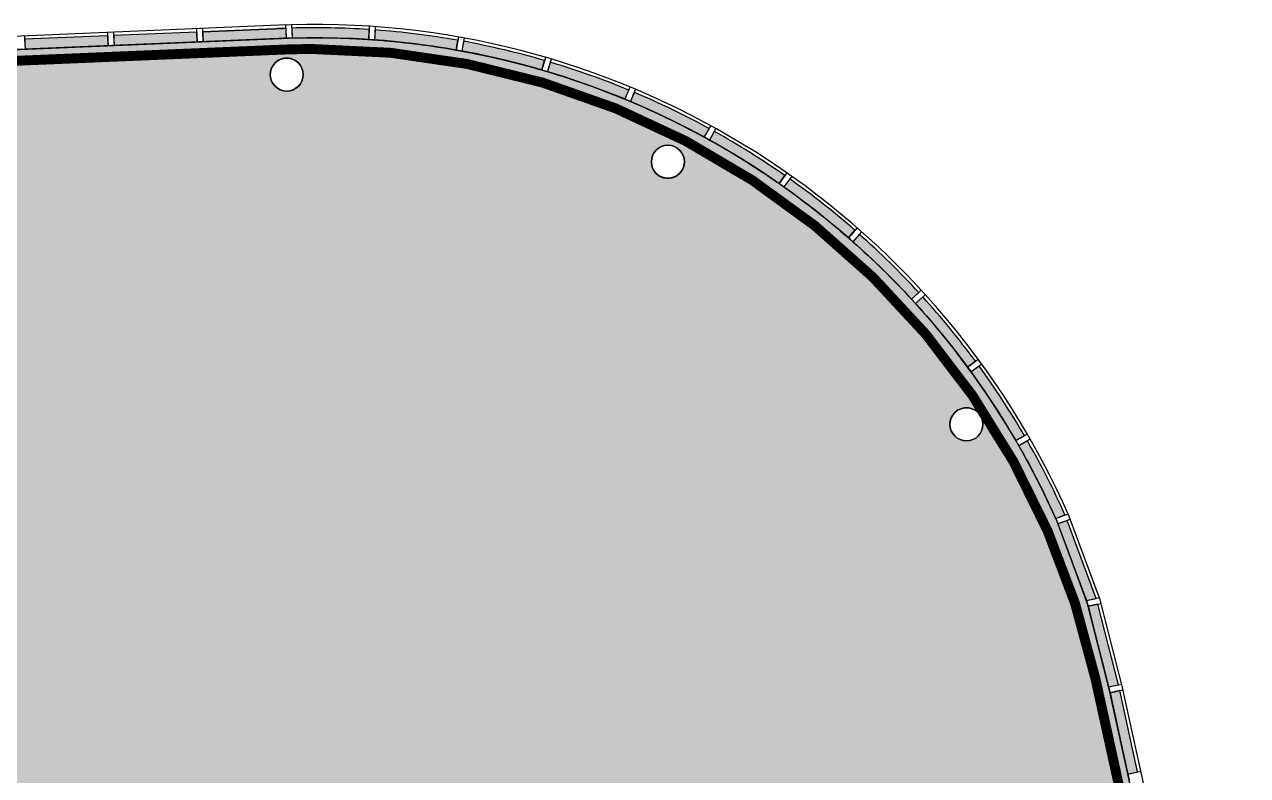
# Model space of a CAD drawing. Header units: metres. Extents: x -153 to -26, y 14 to 85.
# Drawn here: x -44.06 to -25.54, y 25.21 to 36.57 of the extents above; entities that cross this region are included whole.
import ezdxf

# ---------------------------------------------------------------- set-up
doc = ezdxf.new("R2010")
doc.units = ezdxf.units.M
doc.linetypes.add('AXES', pattern=[50.800000000000004, 31.75, -6.35, 6.35, -6.35])
for name, color, linetype in [('GEX_BAT_menuis_ext', 4, 'Continuous'), ('GEX_BAT_mur', 1, 'Continuous'), ('GEX_BAT_mur_bas', 150, 'Continuous')]:
    doc.layers.add(name, color=color, linetype=linetype)
for name, color, linetype, true_color in [('GEX_EDS_sdp_1-bureau', 1, 'AXES', 0xff0000), ('GEX_EDS_su_bureau', 7, 'Continuous', 0xffdf7f), ('GEX_EDS_sun_bureau', 7, 'Continuous', 0xffdf7f)]:
    doc.layers.add(name, color=color, linetype=linetype, true_color=true_color)

msp = doc.modelspace()

# ---------------------------------------------------------------- hatches: boundary and pattern name
at = {"layer": 'GEX_EDS_su_bureau', "ltscale": 0.05}
h = msp.add_hatch(color=256, dxfattribs=at)
edge = h.paths.add_edge_path()
edge.add_line((-41.35693851256099, 36.31214496140424), (-41.36323449121131, 36.4620127718038))
edge.add_line((-41.36323449121131, 36.4620127718038), (-40.26838138589579, 36.508007784171))
edge.add_ellipse((-39.65778957497643, 24.09108242726987), major_axis=(-12.43192896047978, 0), ratio=1, start_angle=272.05852650346, end_angle=272.81520385260967, ccw=False)
edge.add_line((-40.10434864340399, 36.51498852305235), (-40.09805254782659, 36.36511792935121))
edge.add_ellipse((-39.65778957501492, 24.09108242737865), major_axis=(12.2819289604244, 0), ratio=1, start_angle=92.0542876999032, end_angle=92.8176975516835)
edge.add_line((-40.26154806852935, 36.35816254737546), (-41.35693851256099, 36.31214496140424))
h = msp.add_hatch(color=256, dxfattribs=at)
edge = h.paths.add_edge_path()
edge.add_ellipse((-39.65778957500692, 24.09108242718042), major_axis=(-12.2819289606228, -3.009265538105056e-36), ratio=1, start_angle=266.2234095679996, end_angle=271.634412359684, ccw=False)
edge.add_line((-38.84882535105922, 36.34634072222087), (-38.84184789559139, 36.49620624181846))
edge.add_ellipse((-39.65778957496983, 24.09108242712791), major_axis=(12.4319289606219, 0), ratio=1, start_angle=86.23681539859118, end_angle=91.64371775530442)
edge.add_line((-40.01439139887497, 36.51789588920003), (-40.00809485676167, 36.36801466627662))
h = msp.add_hatch(color=256, dxfattribs=at)
edge = h.paths.add_edge_path()
edge.add_line((-67.07298085436335, 35.23180854277731), (-65.72544451541243, 35.28841883152403))
edge.add_line((-65.72544451541243, 35.28841883152403), (-65.63552382905506, 35.29219641871916))
edge.add_line((-65.63552382905506, 35.29219641871916), (-64.37663422005164, 35.34508263945099))
edge.add_line((-64.37663422005164, 35.34508263945099), (-64.28671353369427, 35.34886022664612))
edge.add_line((-64.28671353369427, 35.34886022664612), (-63.02782392469084, 35.40174644737721))
edge.add_line((-63.02782392469084, 35.40174644737721), (-62.93790323833348, 35.40552403457307))
edge.add_line((-62.93790323833348, 35.40552403457307), (-61.67901362933005, 35.45841025530416))
edge.add_line((-61.67901362933005, 35.45841025530416), (-61.5890929429727, 35.46218784250001))
edge.add_line((-61.5890929429727, 35.46218784250001), (-60.33020333396931, 35.51507406323184))
edge.add_line((-60.33020333396931, 35.51507406323184), (-40.17328799135979, 36.36187037202475))
edge.add_line((-40.17328799135979, 36.36187037202475), (-40.09804890355752, 36.36503118213428))
edge.add_line((-40.09804890355752, 36.36503118213428), (-40.06491987261686, 36.36612998294667))
edge.add_line((-40.06491987261686, 36.36612998294667), (-40.06492423345948, 36.36626146309153))
edge.add_ellipse((-39.65778957500682, 24.09108242718017), major_axis=(-12.28192896062304, 0), ratio=1, start_angle=259.9989826490205, end_angle=271.8996504555687, ccw=False)
edge.add_ellipse((-39.65778957500688, 24.09108242717983), major_axis=(-12.28192896062339, -3.009265538105056e-36), ratio=1, start_angle=241.3336506827738, end_angle=259.9989826490204, ccw=False)
edge.add_ellipse((-39.65778957465493, 24.09108242781645), major_axis=(-12.28192895989596, 0), ratio=1, start_angle=240.9137828456124, end_angle=241.3336506827898, ccw=False)
edge.add_ellipse((-39.65778957500591, 24.09108242718139), major_axis=(-12.28192896062156, 0), ratio=1, start_angle=235.1120807000552, end_angle=240.9137828456217, ccw=False)
edge.add_ellipse((-39.65778957547408, 24.0910824265159), major_axis=(-12.28192896143523, 0), ratio=1, start_angle=234.6921808478802, end_angle=235.11208070003931, ccw=False)
edge.add_ellipse((-39.65778957500603, 24.09108242718078), major_axis=(-12.28192896062213, 0), ratio=1, start_angle=228.8877207272487, end_angle=234.69218084786928, ccw=False)
edge.add_ellipse((-39.65778957487968, 24.09108242732545), major_axis=(-12.28192896043005, -3.009265538105056e-36), ratio=1, start_angle=228.4678596162941, end_angle=228.887720727249, ccw=False)
edge.add_ellipse((-39.65778957500542, 24.09108242718127), major_axis=(-12.28192896062135, 0), ratio=1, start_angle=222.6724337918949, end_angle=228.467859616301, ccw=False)
edge.add_ellipse((-39.65778957505829, 24.09108242713333), major_axis=(-12.28192896069272, 0), ratio=1, start_angle=222.252565954742, end_angle=222.6724337918922, ccw=False)
edge.add_ellipse((-39.65778957500764, 24.09108242717921), major_axis=(-12.28192896062438, 0), ratio=1, start_angle=216.0315350942256, end_angle=222.2525659547424, ccw=False)
edge.add_ellipse((-39.65778957500613, 24.09108242718029), major_axis=(-12.28192896062251, 0), ratio=1, start_angle=210.2389074924215, end_angle=216.0315350942257, ccw=False)
edge.add_ellipse((-39.65778957498031, 24.09108242719537), major_axis=(-12.28192896059262, -3.009265538105056e-36), ratio=1, start_angle=209.8190230314424, end_angle=210.2389074924214, ccw=False)
edge.add_ellipse((-39.65778957500727, 24.09108242717961), major_axis=(-12.28192896062385, 0), ratio=1, start_angle=204.0622421670202, end_angle=209.8190230314436, ccw=False)
edge.add_ellipse((-39.65778957474508, 24.09108242729632), major_axis=(-12.28192896033685, 0), ratio=1, start_angle=203.8189454750717, end_angle=204.0622421670218, ccw=False)
edge.add_line((-28.42195940650168, 29.05111261038519), (-28.40871971012231, 29.01555200556674))
edge.add_line((-28.40871971012231, 29.01555200556674), (-27.97680275925088, 27.8554628642286))
edge.add_line((-27.97680275925088, 27.8554628642286), (-27.95853546090372, 27.80639858367334))
edge.add_line((-27.95853546090372, 27.80639858367334), (-27.94918529413381, 27.76938614101222))
edge.add_line((-27.94918529413381, 27.76938614101222), (-27.63131275342739, 26.51109423286078))
edge.add_line((-27.63131275342739, 26.51109423286078), (-27.61997007156499, 26.45952809020169))
edge.add_line((-27.61997007156499, 26.45952809020169), (-27.34928678043945, 25.22894670081477))
edge.add_line((-27.34928678043945, 25.22894670081477), (-27.32995225964476, 25.14104803014427))
edge.add_line((-27.32995225964476, 25.14104803014427), (-27.05926896851922, 23.91046664075735))
edge.add_line((-27.05926896851922, 23.91046664075735), (-27.03993444772454, 23.82256797008685))
edge.add_line((-27.03993444772454, 23.82256797008685), (-26.769251156599, 22.59198658069992))
edge.add_line((-26.769251156599, 22.59198658069992), (-26.74991663580431, 22.50408791002943))
edge.add_line((-26.74991663580431, 22.50408791002943), (-25.89919772083833, 18.63654640052767))
edge.add_line((-25.89919772083833, 18.63654640052767), (-25.87986320004365, 18.54864772985718))
edge.add_line((-25.87986320004365, 18.54864772985718), (-25.78335534372063, 18.10990334923743))
edge.add_line((-25.78335534372063, 18.10990334923743), (-29.85607911631462, 17.93879592127927))
edge.add_line((-29.85607911631462, 17.93879592127927), (-29.86531434420757, 18.15859081992815))
edge.add_line((-29.86531434420757, 18.15859081992815), (-26.00379523285422, 18.32082336056977))
edge.add_line((-26.00379523285422, 18.32082336056977), (-27.84197692777489, 26.67736418715957))
edge.add_ellipse((-39.68875085233, 24.07143866076741), major_axis=(12.1300000110726, 0), ratio=1, start_angle=12.40573593796204, end_angle=92.4057358501847)
edge.add_line((-40.19791579269549, 36.19074768942593), (-67.0658452014037, 35.06195335035595))
edge.add_line((-67.0658452014037, 35.06195335035595), (-67.07298085436335, 35.23180854277731))
for points in [[(-44.05455910328256, 36.19881734555035), (-42.79566949427915, 36.25170356628217), (-42.80196547292341, 36.4015713765375), (-44.06085508192151, 36.34868515567948)], [(-42.70574880792177, 36.2554811534773), (-41.44685919891838, 36.30836737420911), (-41.45315517756832, 36.45823518459965), (-42.7120447865664, 36.40534896374164)], [(-28.40871971012231, 29.01555200556674), (-27.97680275925088, 27.8554628642286), (-27.8288596105079, 27.88800499329706), (-28.26814656895811, 29.06788929615712)], [(-27.94918529413381, 27.76938614101222), (-27.64042869479536, 26.54717949909049), (-27.49386081042332, 26.57941911985733), (-27.8026174097568, 27.80162576178015)], [(-27.61997007156499, 26.45952809020169), (-27.34928678043945, 25.22894670081477), (-27.20278899600756, 25.26117090213624), (-27.47347228714242, 26.49175229152111)]]:
    msp.add_hatch(color=256, dxfattribs=at).paths.add_polyline_path(points)
h = msp.add_hatch(color=256, dxfattribs=at)
edge = h.paths.add_edge_path()
edge.add_ellipse((-39.65778957500709, 24.09108242717803), major_axis=(-12.2819289606252, -3.009265538105056e-36), ratio=1, start_angle=259.9989826490209, end_angle=265.80344276965434, ccw=False)
edge.add_line((-37.52484022675657, 36.18638341853999), (-37.49903323113813, 36.33414694259609))
edge.add_ellipse((-39.65778957496963, 24.09108242712831), major_axis=(12.43192896062149, 3.009265538105056e-36), ratio=1, start_angle=80.000119172861, end_angle=85.8219184640832)
edge.add_line((-38.75204063223379, 36.48997256030846), (-38.7590192528526, 36.34008201497532))
h = msp.add_hatch(color=256, dxfattribs=at)
edge = h.paths.add_edge_path()
edge.add_ellipse((-39.65778957500685, 24.09108242717991), major_axis=(-12.28192896062331, -3.009265538105056e-36), ratio=1, start_angle=253.7836957850189, end_angle=259.5791215380723, ccw=False)
edge.add_line((-36.22788456813284, 35.88436571206788), (-36.18434946751043, 36.02791917317764))
edge.add_ellipse((-39.65778957496948, 24.09108242712802), major_axis=(12.43192896062174, 0), ratio=1, start_angle=73.77579794130462, end_angle=79.58532414506816)
edge.add_line((-37.4104564338302, 36.3181978447023), (-37.4362644211758, 36.17042864229823))
h = msp.add_hatch(color=256, dxfattribs=at)
edge = h.paths.add_edge_path()
edge.add_line((-98.61276718542379, 21.58113560557142), (-98.53641822255011, 19.76385302189028))
edge.add_line((-98.53641822255011, 19.76385302189028), (-94.56194883469156, 19.93329672971016))
edge.add_line((-94.56194883469156, 19.93329672971016), (-94.35166475535881, 14.92909138487526))
edge.add_line((-94.35166475535881, 14.92909138487526), (-88.21699503661317, 15.18659666072935))
edge.add_line((-88.21699503661317, 15.18659666072935), (-88.23883890055981, 15.70651467603783))
edge.add_line((-88.23883890055981, 15.70651467603783), (-81.12011811520176, 16.00566471290396))
edge.add_line((-81.12011811520176, 16.00566471290396), (-74.42602599568693, 16.28696650272232))
edge.add_line((-74.42602599568693, 16.28696650272232), (-69.03078757102332, 16.51368734840516))
edge.add_line((-69.03078757102332, 16.51368734840516), (-63.63554914640565, 16.74040819397715))
edge.add_line((-63.63554914640565, 16.74040819397715), (-58.24031072223226, 16.96712903962688))
edge.add_line((-58.24031072223226, 16.96712903962688), (-52.84506147632173, 17.1935923515132))
edge.add_line((-52.84506147632173, 17.1935923515132), (-44.75221466062447, 17.53393115281929))
edge.add_line((-44.75221466062447, 17.53393115281929), (-40.65576129955871, 17.70443778145948))
edge.add_line((-40.65576129955871, 17.70443778145948), (-37.95821071839769, 17.8194314770018))
edge.add_line((-37.95821071839769, 17.8194314770018), (-33.96166283786719, 17.98558850534064))
edge.add_line((-33.96166283786719, 17.98558850534064), (-32.56289703144223, 18.04436112101416))
edge.add_line((-32.56289703144223, 18.04436112101416), (-31.2641188871731, 18.10074012976148))
edge.add_line((-31.2641188871731, 18.10074012976148), (-29.86535308127368, 18.15951274543067))
edge.add_line((-29.86535308127368, 18.15951274543067), (-26.00379145056124, 18.32080616592221))
edge.add_line((-26.00379145056124, 18.32080616592221), (-27.84197692777497, 26.67736418715958))
edge.add_arc((-39.68875084350181, 24.07143867223353), 12.12999999998716, 12.4057358940253, 92.40573589412149)
edge.add_line((-40.19791579269558, 36.19074768942593), (-67.06584520140379, 35.06195335035596))
edge.add_line((-67.06584520140379, 35.06195335035596), (-67.0742548255755, 35.23175537594449))
edge.add_line((-67.0742548255755, 35.23175537594449), (-68.31188810338969, 35.17976213821541))
edge.add_line((-68.31188810338969, 35.17976213821541), (-68.30475145152454, 35.00988316836367))
edge.add_line((-68.30475145152454, 35.00988316836367), (-76.57424502153768, 34.66247969313952))
edge.add_line((-76.57424502153768, 34.66247969313952), (-76.42411168511846, 31.08895773457684))
edge.add_line((-76.42411168511846, 31.08895773457684), (-74.57715761030487, 31.16655146505011))
edge.add_line((-74.57715761030487, 31.16655146505011), (-74.45735964687228, 28.31573916276028))
edge.add_line((-74.45735964687228, 28.31573916276028), (-74.20831323407171, 22.38922290475224))
edge.add_line((-74.20831323407171, 22.38922290475224), (-81.0283792489033, 22.09445688339856))
edge.add_line((-81.0283792489033, 22.09445688339856), (-81.16147107839906, 25.26165227549721))
edge.add_line((-81.16147107839906, 25.26165227549721), (-82.87989636042482, 25.18943992849709))
edge.add_line((-82.87989636042482, 25.18943992849709), (-82.74679952045949, 22.02239212566893))
edge.add_line((-82.74679952045949, 22.02239212566893), (-83.04651884701069, 22.0093950551427))
edge.add_line((-83.04651884701069, 22.0093950551427), (-83.05489150464393, 22.208630329985))
edge.add_line((-83.05489150464393, 22.208630329985), (-84.05400973141707, 22.16664498817266))
edge.add_line((-84.05400973141707, 22.16664498817266), (-84.04565381527058, 21.96780854803406))
edge.add_line((-84.04565381527058, 21.96780854803406), (-93.83707026079132, 21.55631769869632))
edge.add_line((-93.83707026079132, 21.55631769869632), (-96.33486650406816, 21.45137043585913))
edge.add_line((-96.33486650406816, 21.45137043585913), (-96.34432677484637, 21.6764982417358))
edge.add_line((-96.34432677484637, 21.6764982417358), (-98.61276718542379, 21.58113560557142))
h.paths.add_polyline_path([(-64.00906231321633, 29.05548079107737), (-63.74771549641989, 22.82095612262476), (-47.58137852547908, 23.49863725738589), (-47.84330876583016, 29.73313746382246), (-51.43011168263062, 29.58278128504819), (-51.42173518403295, 29.38295677663788), (-52.42083090138575, 29.34107540818251), (-52.42923421738282, 29.54089879249501), (-57.0131755000157, 29.34874329608812), (-57.0006475099306, 29.04900499217701), (-57.99977006087215, 29.00712249894783), (-58.01238444945238, 29.30716414986555)], flags=16)
edge = h.paths.add_edge_path(flags=16)
edge.add_arc((-39.60788386863226, 24.20159853178961), 0.3500000000000014, 0, 180)
edge.add_arc((-39.60788386863226, 24.20159853178961), 0.3500000000000014, 180, 360)
edge = h.paths.add_edge_path(flags=16)
edge.add_arc((-34.44747496955961, 24.4267319444058), 0.349999999999973, 0, 180)
edge.add_arc((-34.44747496955961, 24.4267319444058), 0.349999999999973, 180, 360)
edge = h.paths.add_edge_path(flags=16)
edge.add_arc((-34.31723509733781, 34.49509548988262), 0.25, 179.9999999999984, 360.0000000000016)
edge.add_arc((-34.31723509733781, 34.49509548988262), 0.25, 1.628443996909321e-12, 179.9999999999984)
edge = h.paths.add_edge_path(flags=16)
edge.add_arc((-27.79974590784605, 24.68369900892208), 0.2500000000000036, 0, 180)
edge.add_arc((-27.79974590784605, 24.68369900892208), 0.2500000000000036, 180, 360)
edge = h.paths.add_edge_path(flags=16)
edge.add_arc((-29.79441679286599, 30.52190533757749), 0.25, 180.0000000000008, 359.9999999999992)
edge.add_arc((-29.79441679286599, 30.52190533757749), 0.25, 359.9999999999992, 540.0000000000008)
edge = h.paths.add_edge_path(flags=16)
edge.add_arc((-71.97511651616901, 22.87418178258306), 0.25, 180.0000000000008, 359.9999999999992)
edge.add_arc((-71.97511651616901, 22.87418178258306), 0.25, 359.9999999999992, 540.0000000000008)
edge = h.paths.add_edge_path(flags=16)
edge.add_arc((-72.2035144366978, 28.30938500721908), 0.25, 179.9999999999862, 360.0000000000138)
edge.add_arc((-72.2035144366978, 28.30938500721908), 0.25, 1.384177397372923e-11, 179.9999999999862)
edge = h.paths.add_edge_path(flags=16)
edge.add_arc((-40.09029050720616, 35.81427336427345), 0.25, 180.0000000000016, 359.9999999999984)
edge.add_arc((-40.09029050720616, 35.81427336427345), 0.25, 359.9999999999984, 540.0000000000016)
edge = h.paths.add_edge_path(flags=16)
edge.add_arc((-48.18524741291515, 35.52414800724801), 0.1999999999999957, 180, 360)
edge.add_arc((-48.18524741291515, 35.52414800724801), 0.1999999999999886, 0, 180)
edge = h.paths.add_edge_path(flags=16)
edge.add_arc((-64.37097497654443, 34.84427792088526), 0.2000000000000028, 180, 360)
edge.add_arc((-64.37097497654443, 34.84427792088528), 0.2000000000000028, 359.999999999996, 540.0000000000041)
edge = h.paths.add_edge_path(flags=16)
edge.add_arc((-56.27811119475161, 35.18421296379294), 0.1999999999999957, 179.999999999998, 360.000000000002)
edge.add_arc((-56.27811119475161, 35.18421296379295), 0.1999999999999957, 0, 180)
edge = h.paths.add_edge_path(flags=16)
edge.add_arc((-72.46379903480789, 34.50390509601245), 0.2000000000000028, 180.0000000000082, 359.9999999999918)
edge.add_arc((-72.46379903480789, 34.50390509601247), 0.2000000000000028, 359.9999999999837, 540.0000000000163)
h = msp.add_hatch(color=256, dxfattribs=at)
edge = h.paths.add_edge_path()
edge.add_ellipse((-39.65778957500637, 24.09108242718126), major_axis=(-12.28192896062188, -3.009265538105056e-36), ratio=1, start_angle=247.548937618144, end_angle=253.3638220327814, ccw=False)
edge.add_line((-34.96739230573463, 35.44211552774838), (-34.91033608859261, 35.58084060894517))
edge.add_ellipse((-39.65778957496791, 24.09108242713193), major_axis=(12.43192896061755, 0), ratio=1, start_angle=67.55007414202859, end_angle=73.36099058415856)
edge.add_line((-36.09802148726496, 36.00245971288746), (-36.14155414213091, 35.85891431646118))
h = msp.add_hatch(color=256, dxfattribs=at)
edge = h.paths.add_edge_path()
edge.add_ellipse((-39.65778957500643, 24.09108242718069), major_axis=(-12.28192896062242, 0), ratio=1, start_angle=241.3336506827738, end_angle=247.1290765071965, ccw=False)
edge.add_line((-33.76604688534619, 34.86759146641092), (-33.69258710502051, 34.9983835220122))
edge.add_ellipse((-39.65778957497096, 24.09108242712408), major_axis=(12.43192896062597, 0), ratio=1, start_angle=61.32575291047417, end_angle=67.13527911423573)
edge.add_line((-34.82728067190373, 35.54617044160214), (-34.88433908163732, 35.40744002939219))
h = msp.add_hatch(color=256, dxfattribs=at)
edge = h.paths.add_edge_path()
edge.add_ellipse((-39.65778957500591, 24.09108242718139), major_axis=(-12.28192896062156, 0), ratio=1, start_angle=235.1120807000552, end_angle=240.9137828456217, ccw=False)
edge.add_line((-32.63285864016848, 34.16561092009453), (-32.54481730517241, 34.28708572111759))
edge.add_ellipse((-39.65778957496995, 24.09108242712631), major_axis=(12.43192896062352, 0), ratio=1, start_angle=55.09946381767346, end_angle=60.91095139703209)
edge.add_line((-33.61377905406349, 34.95491206980581), (-33.68723470758107, 34.82412736181313))
h = msp.add_hatch(color=256, dxfattribs=at)
edge = h.paths.add_edge_path()
edge.add_ellipse((-39.65778957500481, 24.09108242718242), major_axis=(-12.28192896062008, -3.009265538105056e-36), ratio=1, start_angle=228.887720727248, end_angle=234.6921808478695, ccw=False)
edge.add_line((-31.58197017202137, 33.34456393222226), (-31.48352545872481, 33.45773945297374))
edge.add_ellipse((-39.65778957497253, 24.09108242712306), major_axis=(12.43192896062767, 3.009265538105056e-36), ratio=1, start_angle=48.8888572511799, end_angle=54.6846314342891)
edge.add_line((-32.4711833709993, 34.23531965577197), (-32.5592154092443, 34.1138576819168))
h = msp.add_hatch(color=256, dxfattribs=at)
edge = h.paths.add_edge_path()
edge.add_ellipse((-39.65778957500547, 24.09108242718115), major_axis=(-12.28192896062147, 0), ratio=1, start_angle=222.6724337918951, end_angle=228.4678596163012, ccw=False)
edge.add_line((-30.62761446010336, 32.41584767239708), (-30.51616691095178, 32.51625855292328))
edge.add_ellipse((-39.65778957496953, 24.09108242712676), major_axis=(12.43192896062291, 0), ratio=1, start_angle=42.66453601962224, end_angle=48.47406222338531)
edge.add_line((-31.41592998206458, 33.39831660989101), (-31.51437847845547, 33.28513673996062))
h = msp.add_hatch(color=256, dxfattribs=at)
edge = h.paths.add_edge_path()
edge.add_ellipse((-39.65778957500731, 24.09108242717947), major_axis=(-12.28192896062396, 0), ratio=1, start_angle=216.4514349464124, end_angle=222.2525659547426, ccw=False)
edge.add_line((-29.77868791688137, 31.38828253559275), (-29.77863627608873, 31.38831924275391))
edge.add_line((-29.77863627608873, 31.38831924275391), (-29.65640753268694, 31.47520153005855))
edge.add_ellipse((-39.65778957496991, 24.09108242712632), major_axis=(12.43192896062349, 0), ratio=1, start_angle=36.43881806405322, end_angle=42.24973450618129)
edge.add_line((-30.45541166619413, 32.44985617128667), (-30.56685295446876, 32.34945093162177))
h = msp.add_hatch(color=256, dxfattribs=at)
edge = h.paths.add_edge_path()
edge.add_ellipse((-39.65778957500613, 24.09108242718029), major_axis=(-12.28192896062251, 0), ratio=1, start_angle=210.2389074924215, end_angle=216.0315350942257, ccw=False)
edge.add_line((-29.04702559602043, 30.27634448921434), (-28.91626706136571, 30.34988037655102))
edge.add_ellipse((-39.6577895749709, 24.09108242712574), major_axis=(12.43192896062462, 3.009265538105056e-36), ratio=1, start_angle=30.22821149756071, end_angle=36.02398568066943)
edge.add_line((-29.60320770449055, 31.40259670884777), (-29.72547517645132, 31.31568689261913))
h = msp.add_hatch(color=256, dxfattribs=at)
edge = h.paths.add_edge_path()
edge.add_ellipse((-39.65778957500798, 24.09108242717927), major_axis=(-12.28192896062463, -3.009265538105056e-36), ratio=1, start_angle=204.0622421670203, end_angle=209.8190230314434, ccw=False)
edge.add_line((-28.44312255809306, 29.09877877316018), (-28.30226850250921, 29.15122065200611))
edge.add_ellipse((-39.65778957497024, 24.09108242712622), major_axis=(12.4319289606238, 0), ratio=1, start_angle=24.01824962608166, end_angle=29.81339395486243)
edge.add_line((-28.87123570209251, 30.27194913249235), (-29.00198305956781, 30.1984195309695))
at = {"layer": 'GEX_EDS_sun_bureau', "ltscale": 0.05}
h = msp.add_hatch(color=256, dxfattribs=at)
edge = h.paths.add_edge_path()
edge.add_arc((-39.68875285358405, 24.07145594701348), 12.12999999998718, 12.405735896371198, 92.4057358964672, ccw=False)
edge.add_line((-27.84197893796389, 26.6773814624246), (-26.00379346040802, 18.32082344126246))
edge.add_line((-26.00379346040802, 18.32082344126246), (-29.8653530820268, 18.15951274539901))
edge.add_line((-29.8653530820268, 18.15951274539901), (-29.85652925893538, 17.94950914373694))
edge.add_line((-29.85652925893538, 17.94950914373694), (-25.78335156123808, 18.10988615702033))
edge.add_line((-25.78335156123808, 18.10988615702033), (-27.63131275343122, 26.51109423294641))
edge.add_line((-27.63131275343122, 26.51109423294641), (-27.95853546090754, 27.80639858375896))
edge.add_line((-27.95853546090754, 27.80639858375896), (-28.42195940650552, 29.05111261047084))
edge.add_arc((-39.6577895750107, 24.09108242726545), 12.28192896062339, 23.81894547507575, 92.81769755167569)
edge.add_line((-40.26154806853324, 36.35816254746108), (-67.07298085370998, 35.23180852722457))
edge.add_line((-67.07298085370998, 35.23180852722457), (-67.0658452014263, 35.061953350355))
edge.add_line((-67.0658452014263, 35.061953350355), (-40.19791780327398, 36.19076496418506))
h = msp.add_hatch(color=256, dxfattribs=at)
edge = h.paths.add_edge_path()
edge.add_line((-98.51340976090492, 21.58536922806871), (-96.34432677484628, 21.67649824173579))
edge.add_line((-96.34432677484628, 21.67649824173579), (-96.33486650406807, 21.45137043585912))
edge.add_line((-96.33486650406807, 21.45137043585912), (-93.83707026079124, 21.55631769869631))
edge.add_line((-93.83707026079124, 21.55631769869631), (-82.7467995204594, 22.02239212566892))
edge.add_line((-82.7467995204594, 22.02239212566892), (-82.87568793959073, 25.08952852139011))
edge.add_line((-82.87568793959073, 25.08952852139011), (-81.1572725442704, 25.16174045302209))
edge.add_line((-81.1572725442704, 25.16174045302209), (-81.02837924890322, 22.09445688339855))
edge.add_line((-81.02837924890322, 22.09445688339855), (-74.20831323407162, 22.38922290475223))
edge.add_line((-74.20831323407162, 22.38922290475223), (-74.45735964687219, 28.31573916276026))
edge.add_line((-74.45735964687219, 28.31573916276026), (-74.57715761030478, 31.16655146505008))
edge.add_line((-74.57715761030478, 31.16655146505008), (-76.32420531849334, 31.09315510369314))
edge.add_line((-76.32420531849334, 31.09315510369314), (-76.47433865491256, 34.66667706225583))
edge.add_line((-76.47433865491256, 34.66667706225583), (-68.30475145152445, 35.00988316836366))
edge.add_line((-68.30475145152445, 35.00988316836366), (-68.3118881033896, 35.17976213821541))
edge.add_line((-68.3118881033896, 35.17976213821541), (-67.0729808692075, 35.23180889612389))
edge.add_line((-67.0729808692075, 35.23180889612389), (-67.0658452014037, 35.06195335035594))
edge.add_line((-67.0658452014037, 35.06195335035594), (-40.19791579269549, 36.19074768942593))
edge.add_arc((-39.68875084350175, 24.07143867223351), 12.12999999998718, 12.405735894025383, 92.40573589412139, ccw=False)
edge.add_line((-27.84197692777489, 26.67736418715958), (-26.00379145056116, 18.32080616592219))
edge.add_line((-26.00379145056116, 18.32080616592219), (-29.8653530812736, 18.15951274543066))
edge.add_line((-29.8653530812736, 18.15951274543066), (-31.26411888717302, 18.10074012976147))
edge.add_line((-31.26411888717302, 18.10074012976147), (-32.56289703144215, 18.04436112101414))
edge.add_line((-32.56289703144215, 18.04436112101414), (-33.96166283786711, 17.98558850534063))
edge.add_line((-33.96166283786711, 17.98558850534063), (-37.95821071839761, 17.81943147700178))
edge.add_line((-37.95821071839761, 17.81943147700178), (-40.65576129955863, 17.70443778145946))
edge.add_line((-40.65576129955863, 17.70443778145946), (-44.75221466062445, 17.53393115281928))
edge.add_line((-44.75221466062445, 17.53393115281928), (-52.84506147632165, 17.19359235151319))
edge.add_line((-52.84506147632165, 17.19359235151319), (-58.24031072223217, 16.96712903962687))
edge.add_line((-58.24031072223217, 16.96712903962687), (-63.63554914640557, 16.74040819397713))
edge.add_line((-63.63554914640557, 16.74040819397713), (-69.03078757102324, 16.51368734840514))
edge.add_line((-69.03078757102324, 16.51368734840514), (-74.42602599568684, 16.28696650272231))
edge.add_line((-74.42602599568684, 16.28696650272231), (-81.12011811520168, 16.00566471290395))
edge.add_line((-81.12011811520168, 16.00566471290395), (-88.23883890055973, 15.70651467603781))
edge.add_line((-88.23883890055973, 15.70651467603781), (-88.21699503661308, 15.18659666072933))
edge.add_line((-88.21699503661308, 15.18659666072933), (-94.26162969666177, 14.93287064336661))
edge.add_line((-94.26162969666177, 14.93287064336661), (-94.47574176515874, 20.028190321556))
edge.add_line((-94.47574176515874, 20.028190321556), (-98.44088878719546, 19.85920097774205))
edge.add_line((-98.44088878719546, 19.85920097774205), (-98.51340976090492, 21.58536922806871))
h.paths.add_polyline_path([(-64.00906231321625, 29.05548079107734), (-47.84330876583007, 29.73313746382245), (-47.581378525479, 23.49863725738588), (-63.74771549641981, 22.82095612262475)], flags=16)
edge = h.paths.add_edge_path(flags=16)
edge.add_arc((-72.4637990348078, 34.50390509601244), 0.2000000000000028, 0, 180)
edge.add_arc((-72.4637990348078, 34.50390509601244), 0.2000000000000028, 180, 360)
edge = h.paths.add_edge_path(flags=16)
edge.add_arc((-64.37097497654435, 34.84427792088525), 0.2000000000000028, 0, 180)
edge.add_arc((-64.37097497654435, 34.84427792088525), 0.2000000000000028, 180, 360)
edge = h.paths.add_edge_path(flags=16)
edge.add_arc((-56.27811119475152, 35.18421296379293), 0.1999999999999957, 0, 180)
edge.add_arc((-56.27811119475152, 35.18421296379293), 0.1999999999999957, 180, 360)
edge = h.paths.add_edge_path(flags=16)
edge.add_arc((-48.18524741291506, 35.524148007248), 0.1999999999999957, 0, 180)
edge.add_arc((-48.18524741291506, 35.524148007248), 0.1999999999999957, 180, 360)
edge = h.paths.add_edge_path(flags=16)
edge.add_arc((-71.97511651616892, 22.87418178258306), 0.25, 0, 180)
edge.add_arc((-71.97511651616892, 22.87418178258306), 0.25, 180, 360)
edge = h.paths.add_edge_path(flags=16)
edge.add_arc((-72.20351443669772, 28.30938500721906), 0.25, 0, 180)
edge.add_arc((-72.20351443669772, 28.30938500721906), 0.25, 180, 360)
edge = h.paths.add_edge_path(flags=16)
edge.add_arc((-34.31723509733772, 34.49509548988262), 0.25, 0, 180)
edge.add_arc((-34.31723509733772, 34.49509548988262), 0.25, 180, 360)
edge = h.paths.add_edge_path(flags=16)
edge.add_arc((-40.09029050720608, 35.81427336427343), 0.25, 0, 180)
edge.add_arc((-40.09029050720608, 35.81427336427343), 0.25, 180, 360)
edge = h.paths.add_edge_path(flags=16)
edge.add_arc((-29.7944167928659, 30.52190533757748), 0.25, 0, 180)
edge.add_arc((-29.7944167928659, 30.52190533757748), 0.25, 180, 360)
edge = h.paths.add_edge_path(flags=16)
edge.add_arc((-27.79974590784596, 24.68369900892205), 0.2500000000000039, 0, 360)
edge = h.paths.add_edge_path(flags=16)
edge.add_arc((-34.44747496955952, 24.42673194440579), 0.3499999999999727, 0, 360)
edge = h.paths.add_edge_path(flags=16)
edge.add_arc((-39.60788386863217, 24.20159853178959), 0.3500000000000014, 0, 360)

# ---------------------------------------------------------------- linework, layer by layer
at = {"layer": 'GEX_BAT_menuis_ext'}
for p, q in [((-40.09270682576989, 36.56543201189457, 2.22712377625217e-06), (-64.29510817180086, 35.54868397161229, 2.22712377625217e-06)), ((-41.36533315066752, 36.51196870636863, 2.228178763122796e-06), (-41.45525383702453, 36.50819111916449, 2.228178763122796e-06)), ((-41.45525383701907, 36.50819111903461, 2.22565422106936e-06), (-41.4468591989183, 36.30836737420733, 2.225513556152658e-06)), ((-41.36533315066168, 36.51196870622969, 2.22565422106936e-06), (-41.35693851256092, 36.31214496140241, 2.225513556152658e-06)), ((-40.26838138589579, 36.508007784171, 2.22712377625217e-06), (-41.36323449121131, 36.4620127718038, 2.22712377625217e-06)), ((-40.01649024324282, 36.56785622535249, 2.228178216658113e-06), (-40.10644354166374, 36.56485492709144, 2.228178216658113e-06)), ((-40.01649024323698, 36.56785622521355, 2.225653674604676e-06), (-40.00809485676167, 36.36801466627662, 2.225512997147821e-06)), ((-38.83952208402373, 36.54616126635138, 2.231145261201076e-06), (-38.84892186655345, 36.34426771082597, 2.215589495074713e-06)), ((-38.74971443851058, 36.53993579298277, 2.23097341058238e-06), (-38.7590192528526, 36.34008201497529, 2.215574807976844e-06)), ((-44.06295374138328, 36.39864109037652, 2.225548722382297e-06), (-44.05455910328251, 36.19881734554924, 2.225408057465595e-06)), ((-42.80196547292341, 36.4015713765375, 2.22712377625217e-06), (-44.06085508192151, 36.34868515567948, 2.22712377625217e-06)), ((-42.71414344602833, 36.45530489844241, 2.228073264435734e-06), (-42.80406413238534, 36.45152731123827, 2.228073264435734e-06)), ((-42.80406413237988, 36.45152731110839, 2.225548722382297e-06), (-42.79566949427911, 36.25170356628111, 2.225408057465595e-06)), ((-42.71414344602249, 36.45530489830347, 2.225548722382297e-06), (-42.70574880792172, 36.25548115347619, 2.225408057465595e-06)), ((-41.45315517756832, 36.45823518459965, 2.227123776252171e-06), (-42.71204478656639, 36.40534896374164, 2.227123776252171e-06)), ((-37.49051177295659, 36.38293839083821, 2.221463040262747e-06), (-37.52492241727214, 36.18591281900157, 2.221463040262747e-06)), ((-37.40185377686025, 36.36745421413484, 2.221448634591983e-06), (-37.43626442117581, 36.1704286422982, 2.221448634591983e-06)), ((-36.16983778228999, 36.07577027746237, 2.228398286224461e-06), (-36.22788456813284, 35.88436571206788, 2.228398286224461e-06)), ((-36.08351127506403, 36.05030596000991, 2.228384367864583e-06), (-36.1415541421309, 35.8589143164612, 2.228384367864583e-06)), ((-34.8914961517196, 35.62664756747425, 2.221862812470182e-06), (-34.9675740192505, 35.44167371398107, 2.221862812470182e-06)), ((-34.80826121410643, 35.59241388288536, 2.221849423423273e-06), (-34.88433908163732, 35.40744002939219, 2.221849423423273e-06)), ((-33.66776401405036, 35.04257999360483, 2.227808916198779e-06), (-33.76604688534619, 34.86759146641092, 2.227808916198779e-06)), ((-33.58929383947061, 34.99850696669012, 2.227796374746302e-06), (-33.68723470758107, 34.82412736181313, 2.227796374746302e-06)), ((-32.51547027087103, 34.32757721471587, 2.217451213186209e-06), (-32.63285864016848, 34.16561092009453, 2.217451213186209e-06)), ((-32.44183938594415, 34.27580694218075, 2.217439648061841e-06), (-32.55921540924431, 34.11385768191679, 2.217439648061841e-06)), ((-31.45101905930637, 33.49510995829336, 2.222363001356085e-06), (-31.58197017202137, 33.34456393222226, 2.222363001356085e-06)), ((-31.38311383750649, 33.43604320916739, 2.222352292359878e-06), (-31.51437847845548, 33.28513673996062, 2.222352292359878e-06)), ((-30.62761446010336, 32.41584767239708, 2.232044088132255e-06), (-30.47850721964372, 32.55018879897512, 2.227133177361569e-06)), ((-30.56685295446876, 32.34945093162177, 2.232017598113015e-06), (-30.41826457503264, 32.48332458006647, 2.22712377625217e-06)), ((-29.61459473717474, 31.50492278229102, 2.222607307535559e-06), (-29.7776179946538, 31.38904305466365, 2.222607307535559e-06)), ((-29.56245191897225, 31.4315666202465, 2.222599276906867e-06), (-29.72547517645131, 31.31568689261913, 2.222599276906867e-06)), ((-28.87268096573101, 30.37439229255331, 2.227153792784395e-06), (-29.04702559602043, 30.27634448921434, 2.231617681656794e-06)), ((-28.82765327247316, 30.29645898680366, 2.227123776252171e-06), (-29.00198305956782, 30.1984195309695, 2.231587285082053e-06)), ((-28.44312255809306, 29.09877877316018, 2.227170290915949e-06), (-28.25531865547122, 29.16870071802193, 2.227128915235519e-06)), ((-27.76729877110593, 27.86595951570536, 2.22712377625217e-06), (-28.2365900568279, 29.12643267758988, 2.22712377625217e-06)), ((-28.40871971012231, 29.01555200556674, 2.227165069745255e-06), (-28.22128885523994, 29.08533505968604, 2.22712377625217e-06)), ((-27.8288596105079, 27.88800499329706, 2.22713133723686e-06), (-28.26814656895811, 29.06788929615713, 2.227124022483187e-06)), ((-27.97680275925088, 27.8554628642286, 2.227442356179052e-06), (-27.7795452275858, 27.89885236965492, 2.227404023552272e-06)), ((-27.94918529413381, 27.76938614101222, 2.227438186241894e-06), (-27.75376144828981, 27.81237230203789, 2.227400209951289e-06)), ((-27.49386081042332, 26.57941911985733, 2.227131842667939e-06), (-27.8026174097568, 27.80162576178015, 2.227131842667939e-06)), ((-27.4366468776963, 26.55708080295228, 2.22712377625217e-06), (-27.76729877110593, 27.86595951570536, 2.22712377625217e-06)), ((-27.63930459242027, 26.54742676085886, 2.227394724465775e-06), (-27.4439742131209, 26.59039236263332, 2.22735676633832e-06)), ((-27.61997007162492, 26.45952809018851, 2.227392164135158e-06), (-27.42463969232556, 26.50249369196297, 2.227354206007703e-06)), ((-25.53681705917424, 17.9200673845405, 2.22712377625217e-06), (-27.4366468776963, 26.55708080295228, 2.22712377625217e-06)), ((-27.20278899600756, 25.26117090213623, 2.227130634864221e-06), (-27.47347228714242, 26.49175229152111, 2.227131792046901e-06)), ((-27.34928678049007, 25.22894670080363, 2.227356319506519e-06), (-27.1539564011907, 25.27191230257809, 2.227318361379064e-06))]:
    msp.add_line(p, q, dxfattribs=at)
for points, elevation in [([(-40.10644354165829, 36.56485492696157), (-40.0980489035576, 36.36503118213606), (-61.5890929429727, 35.46218784250001)], 2.224353070594969e-06), ([(-41.35693851256093, 36.31214496140246), (-41.4468591989183, 36.30836737420733)], 2.225408057465595e-06), ([(-40.00810554916984, 36.36801436117889), (-40.09804890355752, 36.36503118213428)], 2.225408057465595e-06), ([(-44.05455910328252, 36.19881734554929), (-44.1444797896399, 36.19503975835416)], 2.225302558778533e-06), ([(-42.70574880792174, 36.25548115347624), (-42.79566949427911, 36.25170356628111)], 2.225302558778533e-06)]:
    msp.add_lwpolyline(points, dxfattribs=dict(at, elevation=elevation))
at = {"layer": 'GEX_BAT_menuis_ext', "elevation": 2.224353070594969e-06}
msp.add_lwpolyline([(-27.09850865588766, 18.05463299667964), (-25.78335156123425, 18.10988615693471), (-27.63131275342739, 26.51109423286078), (-27.95853546090372, 27.80639858367334), (-28.42195940650169, 29.05111261038521, 0.3105022833891998), (-40.26154806852943, 36.35816254737546, 0.3105022833891998)], format="xyb", dxfattribs=at)
at = {"layer": 'GEX_BAT_menuis_ext'}
for radius, start, end in [(12.43192896062337, 92.05852650346648, 92.81520385260745), (12.48192896062337, 23.79160456633026, 91.64676984877408), (12.43192896062337, 86.23681539859152, 91.64371775530411), (12.43192896062337, 80.0001191728615, 85.82191846408283), (12.43192896062337, 73.775797941305, 79.58532414506777), (12.43192896062337, 67.55007414202997, 73.36099058415721), (12.43192896062337, 61.32575291047343, 67.13527911423623), (12.43192896062337, 55.0994638176735, 60.91095139703219), (12.43192896062337, 48.88885725117897, 54.68463143429016), (12.43192896062337, 42.66453601962233, 48.47406222338518), (12.43192896062337, 36.43881806405297, 42.24973450618108), (12.43192896062337, 30.2282114975604, 36.02398568066971), (12.43192896062337, 24.01824962608152, 29.81339395486249)]:
    msp.add_arc((-39.65778957496985, 24.09108242712643, 2.22712377625217e-06), radius, start, end, dxfattribs=at)
at = {"layer": 'GEX_BAT_mur'}
for centre, radius in [((-40.09029050720608, 35.81427336427343, 2.220042025345046e-06), 0.2499999999999999), ((-34.31723509733772, 34.49509548988262, 2.218961586001216e-06), 0.25), ((-29.7944167928659, 30.52190533757749, 2.217889845628009e-06), 0.25)]:
    msp.add_circle(centre, radius, dxfattribs=at)
at = {"layer": 'GEX_BAT_mur_bas', "ltscale": 0.2}
for p, q in [((-67.0658452014263, 35.061953350355, 2.216474713846847e-06), (-40.19791579269549, 36.19074768942593, 2.21649548499782e-06)), ((-27.84197692777489, 26.67736418715958, 2.21649548499782e-06), (-26.00379145056116, 18.32080616592219, 2.21649548499782e-06))]:
    msp.add_line(p, q, dxfattribs=at)
msp.add_arc((-39.68875084350174, 24.0714386722335, 2.21649548499782e-06), 12.12999999998718, 12.40573589402538, 92.40573589412143, dxfattribs=at)
at = {"layer": 'GEX_EDS_sdp_1-bureau', "ltscale": 0.05, "const_width": 0.15, "elevation": 2.237492051347864e-06}
msp.add_lwpolyline([(-88.23883443882849, 15.70650474924408), (-26.00379134349396, 18.32080567907821), (-27.84197692777489, 26.67736418715958, 0.3521274592213859), (-39.68875084350175, 36.20143867222068, 0.01165277333085898), (-40.27234996259909, 36.18762050863707), (-78.69092991021006, 34.57355205994877)], format="xyb", dxfattribs=at)
at = {"layer": 'GEX_EDS_su_bureau', "ltscale": 0.05}
for points in [[(-41.35693851256099, 36.31214496140424), (-41.36323449121131, 36.4620127718038), (-40.26838138589579, 36.508007784171, -0.003301639776230723), (-40.10434864340399, 36.51498852305235), (-40.09805254782659, 36.36511792935121, 0.003331016183748359), (-40.26154806852935, 36.35816254737546)], [(-40.00809485676167, 36.36801466627662, -0.02361434158054694), (-38.84882535105922, 36.34634072222087), (-38.84184789559139, 36.49620624181846, 0.02359644008837693), (-40.01439139887497, 36.51789588920003)], [(-38.7590192528526, 36.34008201497532, -0.02533215171452291), (-37.52484022675657, 36.18638341853999), (-37.49903323113813, 36.33414694259609, 0.02540785681390596), (-38.75204063223379, 36.48997256030846)], [(-37.4362644211758, 36.17042864229823, -0.02529270659242798), (-36.22788456813284, 35.88436571206788), (-36.18434946751043, 36.02791917317764, 0.02535427086975287), (-37.4104564338302, 36.3181978447023)], [(-40.34029050720616, 35.81427336427345, 0.9999999999999821), (-39.84029050720616, 35.81427336427345, 1.000000000000018)], [(-36.14155414213091, 35.85891431646118, -0.02537766551838964), (-34.96739230573463, 35.44211552774838), (-34.91033608859261, 35.58084060894517, 0.02536034082939809), (-36.09802148726496, 36.00245971288746)], [(-34.88433908163732, 35.40744002939219, -0.02529270690403309), (-33.76604688534619, 34.86759146641092), (-33.69258710502051, 34.9983835220122, 0.02535427086975276), (-34.82728067190373, 35.54617044160214)], [(-33.68723470758107, 34.82412736181313, -0.02532011005939195), (-32.63285864016848, 34.16561092009453), (-32.54481730517241, 34.28708572111759, 0.02536283448860643), (-33.61377905406349, 34.95491206980581)], [(-34.56723509733781, 34.49509548988263, 1.00000000000002), (-34.06723509733781, 34.49509548988263, 0.9999999999999795)], [(-32.5592154092443, 34.1138576819168, -0.02533215171446081), (-31.58197017202137, 33.34456393222226), (-31.48352545872481, 33.45773945297374, 0.02529422787799309), (-32.4711833709993, 34.23531965577197)], [(-31.51437847845547, 33.28513673996062, -0.02529270690395794), (-30.62761446010336, 32.41584767239708), (-30.51616691095178, 32.51625855292328, 0.02535427086975315), (-31.41592998206458, 33.39831660989101)], [(-30.56685295446876, 32.34945093162177, -0.02531761640556326), (-29.77868791688137, 31.38828253559275), (-29.77863627608873, 31.38831924275391), (-29.65640753268694, 31.47520153005855, 0.02536034082940192), (-30.45541166619413, 32.44985617128667)], [(-29.72547517645132, 31.31568689261913, -0.0252804895476256), (-29.04702559602043, 30.27634448921434), (-28.91626706136571, 30.34988037655102, 0.02529422787798487), (-29.60320770449055, 31.40259670884777)], [(-30.04441679286599, 30.52190533757749, 0.999999999999985), (-29.54441679286599, 30.52190533757749, 1.000000000000015)], [(-29.00198305956781, 30.1984195309695, -0.02512397930416985), (-28.44312255809306, 29.09877877316018), (-28.30226850250921, 29.15122065200611, 0.02529147786188697), (-28.87123570209251, 30.27194913249235)]]:
    msp.add_lwpolyline(points, format="xyb", close=True, dxfattribs=at)
for points in [[(-60.33020333396931, 35.51507406323184), (-40.17328799135979, 36.36187037202475), (-40.09804890355752, 36.36503118213428), (-40.06491987261686, 36.36612998294667), (-40.06492423345948, 36.36626146309153, -0.05197318025384322), (-37.52484022675657, 36.18638341853999, -0.08162342235418675), (-33.76604688534619, 34.86759146641091, -0.001832021094985565), (-33.68723470758107, 34.82412736181313, -0.02532011005939195), (-32.63285864016848, 34.16561092009453, -0.001832160787394687), (-32.5592154092443, 34.1138576819168, -0.02533215171446081), (-31.58197017202137, 33.34456393222227, -0.001831991746284516), (-31.51437847845547, 33.28513673996062, -0.02529270690395794), (-30.62761446010337, 32.41584767239708, -0.001832021094985565), (-30.56685295446876, 32.34945093162177, -0.02715103661942202), (-29.72547517645132, 31.31568689261913, -0.0252804895476256), (-29.04702559602043, 30.27634448921434, -0.001832093630350933), (-29.00198305956781, 30.1984195309695, -0.02512397930416985), (-28.44312255809306, 29.09877877316018, -0.00106158248219547), (-28.42195940650168, 29.05111261038519), (-28.40871971012231, 29.01555200556674), (-27.97680275925088, 27.8554628642286), (-27.95853546090372, 27.80639858367334), (-27.94918529413381, 27.76938614101222), (-27.63131275342739, 26.51109423286078), (-27.61997007156499, 26.45952809020169), (-27.34928678043945, 25.22894670081477), (-27.32995225964476, 25.14104803014427)], [(-69.03078757102332, 16.51368734840516), (-63.63554914640565, 16.74040819397715), (-58.24031072223226, 16.96712903962688), (-52.84506147632173, 17.1935923515132), (-44.75221466062447, 17.53393115281929), (-40.65576129955871, 17.70443778145948), (-37.95821071839769, 17.8194314770018), (-33.96166283786719, 17.98558850534064), (-32.56289703144223, 18.04436112101416), (-31.2641188871731, 18.10074012976148), (-29.86535308127368, 18.15951274543067), (-26.00379145056124, 18.32080616592221), (-27.84197692777497, 26.67736418715958, 0.3639702342666777), (-40.19791579269558, 36.19074768942593), (-67.06584520140379, 35.06195335035596), (-67.0742548255755, 35.23175537594449), (-68.31188810338969, 35.17976213821541)], [(-26.00379523285422, 18.32082336056977), (-27.84197692777489, 26.67736418715957, 0.3639702338324636), (-40.19791579269549, 36.19074768942593), (-67.0658452014037, 35.06195335035595)]]:
    msp.add_lwpolyline(points, format="xyb", dxfattribs=at)
for points in [[(-44.05455910328256, 36.19881734555035), (-42.79566949427915, 36.25170356628217), (-42.80196547292341, 36.4015713765375), (-44.06085508192151, 36.34868515567948)], [(-42.70574880792177, 36.2554811534773), (-41.44685919891838, 36.30836737420911), (-41.45315517756832, 36.45823518459965), (-42.7120447865664, 36.40534896374164)], [(-28.40871971012231, 29.01555200556674), (-27.97680275925088, 27.8554628642286), (-27.8288596105079, 27.88800499329706), (-28.26814656895811, 29.06788929615712)], [(-27.94918529413381, 27.76938614101222), (-27.64042869479536, 26.54717949909049), (-27.49386081042332, 26.57941911985733), (-27.8026174097568, 27.80162576178015)], [(-27.61997007156499, 26.45952809020169), (-27.34928678043945, 25.22894670081477), (-27.20278899600756, 25.26117090213624), (-27.47347228714242, 26.49175229152111)]]:
    msp.add_lwpolyline(points, close=True, dxfattribs=at)
at = {"layer": 'GEX_EDS_sun_bureau', "elevation": 2.212073623502734e-06}
msp.add_lwpolyline([(-40.19791780327398, 36.19076496418506, -0.3639702342666764), (-27.84197893796389, 26.6773814624246), (-26.00379346040802, 18.32082344126246), (-29.8653530820268, 18.15951274539901), (-29.85652925893538, 17.94950914373694), (-25.78335156123808, 18.10988615702033), (-27.63131275343122, 26.51109423294641), (-27.95853546090754, 27.80639858375896), (-28.42195940650552, 29.05111261047084, 0.3105022833891996), (-40.26154806853324, 36.35816254746108), (-67.07298085370998, 35.23180852722457), (-67.0658452014263, 35.061953350355)], format="xyb", close=True, dxfattribs=at)
at = {"layer": 'GEX_EDS_sun_bureau', "ltscale": 0.05, "elevation": 2.211838716632473e-06}
msp.add_lwpolyline([(-68.3118881033896, 35.17976213821541), (-67.0729808692075, 35.23180889612389), (-67.0658452014037, 35.06195335035594), (-40.19791579269549, 36.19074768942593, -0.3639702342666768), (-27.84197692777489, 26.67736418715958), (-26.00379145056116, 18.32080616592219), (-29.8653530812736, 18.15951274543066), (-31.26411888717302, 18.10074012976147), (-32.56289703144215, 18.04436112101414), (-33.96166283786711, 17.98558850534063), (-37.95821071839761, 17.81943147700178), (-40.65576129955863, 17.70443778145946), (-44.75221466062445, 17.53393115281928), (-52.84506147632165, 17.19359235151319), (-58.24031072223217, 16.96712903962687), (-63.63554914640557, 16.74040819397713), (-69.03078757102324, 16.51368734840514)], format="xyb", dxfattribs=at)
at = {"layer": 'GEX_EDS_sun_bureau', "ltscale": 0.05}
for points in [[(-39.84029050720608, 35.81427336427343, 0.9999999999999999), (-40.34029050720608, 35.81427336427343, 0.9999999999999999)], [(-34.06723509733772, 34.49509548988262, 0.9999999999999999), (-34.56723509733772, 34.49509548988262, 0.9999999999999999)], [(-29.5444167928659, 30.52190533757748, 0.9999999999999999), (-30.0444167928659, 30.52190533757748, 0.9999999999999999)]]:
    msp.add_lwpolyline(points, format="xyb", close=True, dxfattribs=at)

doc.saveas('drawing.dxf')
